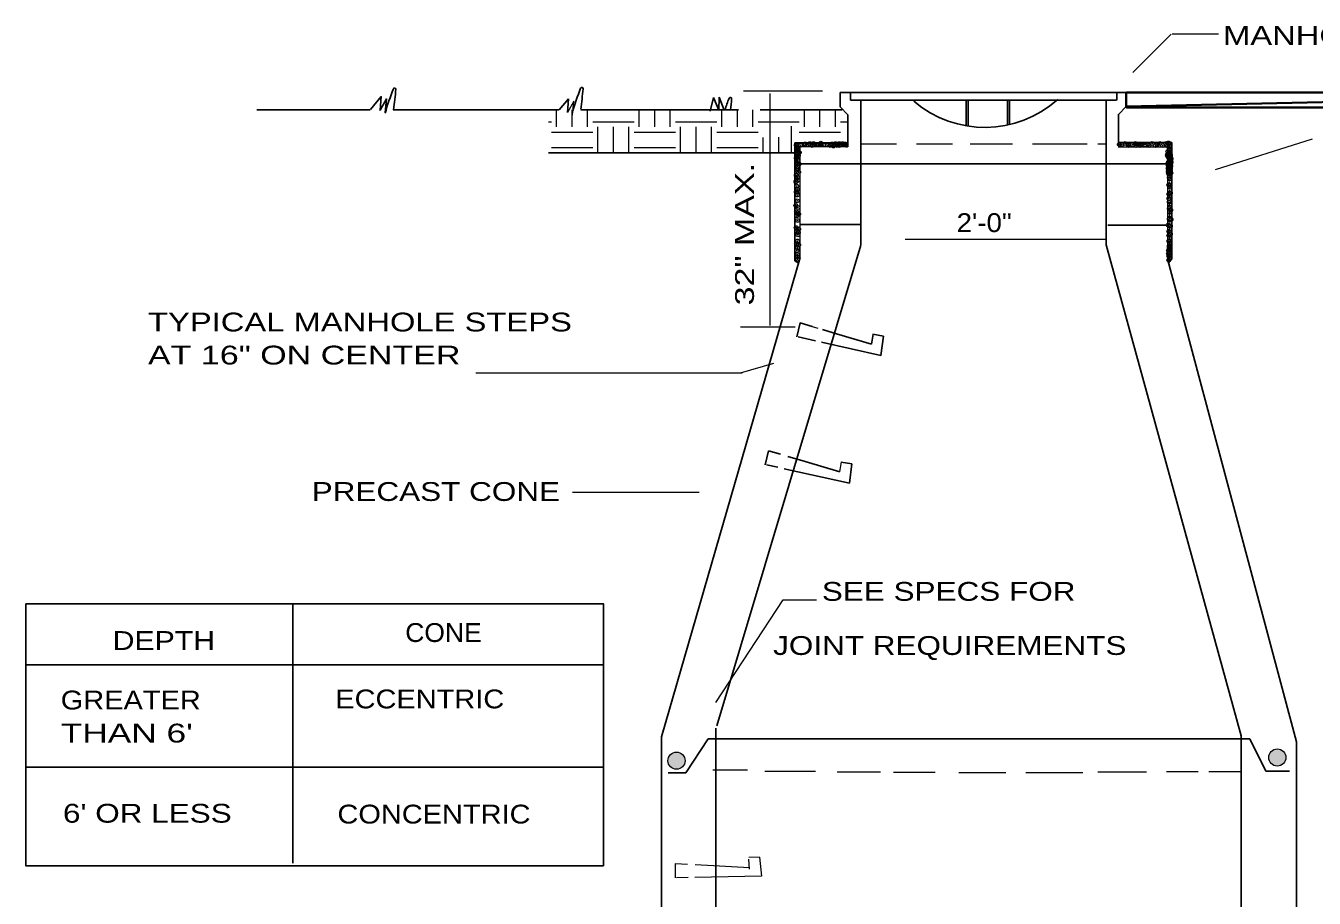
# Model space of a CAD drawing. Extents: x -66945 to 72351, y -57547 to 45981.
# Drawn here: x -66945 to 7903, y -4702 to 45981 of the extents above; entities that cross this region are included whole.
import ezdxf

# ---------------------------------------------------------------- set-up
doc = ezdxf.new("R2010")
doc.units = 0
doc.header["$LTSCALE"] = 440
doc.header["$PDMODE"] = 32
doc.header["$PDSIZE"] = 220
doc.layers.add('1', color=7, linetype='Continuous', lineweight=25)
doc.layers.add('63', color=7, linetype='Continuous', lineweight=13)

msp = doc.modelspace()

# ---------------------------------------------------------------- hatches: boundary and pattern name
at = {"layer": '1'}
for points in [[(-28645.6, 3288.3, 1), (-29641.4, 3288.3, 1)], [(6256.3, 3473.7, 1), (5260.5, 3473.7, 1)]]:
    msp.add_hatch(color=256, dxfattribs=at).paths.add_polyline_path(points)

# ---------------------------------------------------------------- linework, layer by layer
at = {"layer": '1', "lineweight": 13}
for p, q in [((-2626.5, 43267.6), (-399.8, 45490.8)), ((-354.4, 45513.9), (2347.7, 45513.9)), ((-20663.2, 42182.1), (-25252.1, 42182.1)), ((-23730, 42055.5), (-23730, 28561.2)), ((-19192.6, 38954.4), (-21979.1, 38954.4)), ((-21971.4, 38954.4), (-21971.4, 38385.3)), ((-3478.8, 38956.8), (-626.2, 38956.8)), ((-624.8, 38944), (-624.8, 32436)), ((7780, 39391.1), (2151.4, 37603.9)), ((-21971.3, 38478.3), (-21971.3, 32512)), ((-22257.6, 28467.8), (-25424.2, 28467.8)), ((-25428, 25819.1), (-23495.2, 26376.6)), ((-40807.7, 25824.5), (-25337.7, 25824.5)), ((-35176.6, 18878.9), (-27826.7, 18878.9)), ((-26859.2, 6659.8), (-22945.6, 12634.4))]:
    msp.add_line(p, q, dxfattribs=at)
at = {"layer": '1'}
for p, q in [((-19644.7, 42100.8), (-3703.4, 42100.8)), ((-19642.1, 42100.8), (-19642.1, 41265.5)), ((-19036, 41660.4), (-19036, 42100.1)), ((-3703.1, 42104.2), (-3007.8, 42104.2)), ((-3565, 42125.5), (-3565, 41661.8)), ((-35417.9, 41731.4), (-35953.6, 41103.1)), ((-35483.4, 40937.2), (-35417.9, 41731.4)), ((-26995.2, 41816.3), (-27187.8, 41013.3)), ((-26693.5, 41078.7), (-26995.2, 41816.3)), ((-26660, 41838.6), (-26693.5, 41078.7)), ((-26369.8, 41080.8), (-26660, 41838.6)), ((-19192.6, 40799.6), (-19643.5, 41270.2)), ((-19037.2, 41660.4), (-3588.1, 41660.4)), ((-18433.4, 41664.7), (-18433.4, 33252.3)), ((-12309.7, 41652.5), (-12309.7, 40191.6)), ((-12198.9, 41652.5), (-12198.9, 40191.6)), ((-9910.1, 41652.5), (-9910.1, 40247.4)), ((-9791.6, 41652.5), (-9791.6, 40247.4)), ((-4190.4, 41664.7), (-4190.4, 33252.3)), ((-46937.2, 41098.9), (-53515.7, 41098.9)), ((-35973.7, 41098.9), (-45593.9, 41098.9)), ((-25532.7, 41098.9), (-34697.2, 41098.9)), ((-19522.1, 41098.9), (-24275.1, 41098.9)), ((-19192.6, 40799.6), (-19192.6, 38954.4)), ((-19192.2, 39173.6), (-22270.4, 39173.6)), ((-22270.4, 39173.6), (-22270.4, 38713.2)), ((-369.8, 39205.5), (-3446.9, 39205.5)), ((-369.8, 39205.5), (-369.8, 32876.3)), ((-22332.5, 38606.2), (-36574, 38606.2)), ((-22270.4, 38754.3), (-22270.4, 32327.7)), ((-369.8, 38743.9), (-369.8, 32436)), ((-21966.6, 37952.2), (-617.5, 37952.2)), ((-21920.4, 34440.2), (-18475.7, 34440.2)), ((-4095.2, 34407.2), (-719.6, 34407.2)), ((-26795.6, 5305.4), (-18436.9, 33239.1)), ((-30022.8, 4672), (-21967.4, 32514.1)), ((-22270.4, 32327.7), (-22072.2, 32203.2)), ((-624.8, 32436), (6870.2, 4386.6)), ((-21077.7, 27678.4), (-22081.6, 27901.9)), ((-20660.5, 28329.7), (-19841.4, 28086)), ((-19841.4, 28086), (-17820.2, 27484.4)), ((-17820.2, 27484.4), (-17723.4, 28065.5)), ((-17118.9, 27946.8), (-17736.7, 28059)), ((-23982.9, 20479.5), (-23792.4, 21294)), ((-23792.4, 21294), (-23108.2, 21090.4)), ((-22684.8, 20964.3), (-21672.8, 20663.2)), ((-23252.1, 20332), (-23913, 20479.2)), ((-19095.7, 19406.4), (-22882.1, 20249.6)), ((-21672.8, 20663.2), (-19651.6, 20061.6)), ((-18950.3, 20524), (-19568.1, 20636.3)), ((-18950.3, 20524), (-19095.7, 19406.4)), ((-51423.8, 12401.8), (-51423.8, -2656.6)), ((-66942.5, 8859.9), (-33391.9, 8859.9)), ((-27305.3, 4548.5), (-28601.3, 2586.9)), ((-27305.3, 4562.7), (4155.1, 4562.7)), ((4155.1, 4562.7), (5082.5, 2686.1)), ((-66942.5, 2918.4), (-33391.9, 2918.4)), ((-28601.3, 2586.9), (-29631.7, 2586.9)), ((5082.5, 2686.1), (6475.5, 2686.1))]:
    msp.add_line(p, q, dxfattribs=at)
at = {"layer": '1', "lineweight": 35}
for p, q in [((-3031, 41292.3), (-3031, 42127.7)), ((-3007.8, 42104.2), (33765.6, 42104.2)), ((33765.6, 42104.2), (-3007.8, 42104.2))]:
    msp.add_line(p, q, dxfattribs=at)
for points in [[(33765.6, 41242.4), (-3007.8, 41242.4), (-3031, 41292.3), (-3031, 42127.7)], [(-3007.8, 42104.2), (33765.6, 42104.2), (-3031, 41292.3)], [(-3007.8, 41242.4), (33765.6, 41242.4), (33762, 41303.1)]]:
    msp.add_lwpolyline(points, dxfattribs=at)
at = {"layer": '1'}
for points in [[(-46069.7, 40924.5), (-45984.7, 41731.4), (-46359.2, 41069.3), (-46293.6, 41863.5), (-46926.7, 41110.4)], [(-3031, 41292.3), (-3473, 40829.5), (-3473, 39184.2)], [(-4187.7, 33260.1), (3665.8, 4740), (3665.8, -28889.7), (-26849.8, -28889.7), (-26849.8, 5174.2)], [(-22151.5, 27902.3), (-21961, 28716.8), (-21267.9, 28510.5)], [(-17118.9, 27946.8), (-17264.3, 26829.2), (-20722.2, 27599.2)], [(-66944.8, 12401.8), (-33391.9, 12401.8), (-33391.9, -2816), (-66942.5, -2816), (-66942.5, 12402.7)], [(-30022.8, 4672), (-30022.8, -32633.5), (6870.2, -32633.5), (6870.2, 4386.6)]]:
    msp.add_lwpolyline(points, dxfattribs=at)
at = {"layer": '1', "lineweight": 13}
for centre in [(-29143.5, 3288.3), (5758.4, 3473.7)]:
    msp.add_circle(centre, 497.9, dxfattribs=at)
at = {"layer": '1'}
for centre, radius, start, end in [((-27261.6, 35334), 19617.6, 159.12863, 163.49123), ((-45521.4, 42296.2), 75.6, 77.12711, 159.12863), ((-64992.7, 43956.8), 19617.6, 351.63355, 355.12559), ((-45521.4, 42296.2), 75.6, 355.12559, 77.12711), ((-16385.8, 35363.8), 19617.6, 159.12863, 163.49123), ((-34645.6, 42326.1), 75.6, 77.12711, 159.12863), ((-54117, 43986.6), 19617.6, 351.63355, 355.12559), ((-34645.6, 42326.1), 75.6, 355.12559, 77.12711), ((-7758.7, 34782), 19617.6, 159.12863, 161.21584), ((-26018.5, 41744.2), 75.6, 77.12711, 159.12863), ((-45489.9, 43404.8), 19617.6, 353.2499, 355.12559), ((-26018.5, 41744.2), 75.6, 355.12559, 77.12711), ((-11239.4, 46425.2), 6346.1, 229.57006, 311.93721)]:
    msp.add_arc(centre, radius, start, end, dxfattribs=at)
msp.add_point((-22008.3, 38618.4), dxfattribs=at)
at = {"layer": '63'}
for p, q in [((-35108.9, 41599.3), (-35483.4, 40937.2)), ((-35194, 40792.4), (-35108.9, 41599.3)), ((-36108.3, 40102.2), (-36108.3, 41098.9)), ((-35208.3, 40102.2), (-35208.3, 41098.9)), ((-34308.3, 40102.2), (-34308.3, 41098.9)), ((-31308.3, 40102.2), (-31308.3, 41098.9)), ((-30408.3, 40102.2), (-30408.3, 41098.9)), ((-29508.3, 40102.2), (-29508.3, 41098.9)), ((-26508.3, 40102.2), (-26508.3, 41098.9)), ((-25608.3, 40102.2), (-25608.3, 41098.9)), ((-24708.3, 40102.2), (-24708.3, 41098.9)), ((-21708.3, 40102.2), (-21708.3, 41098.9)), ((-20808.3, 40102.2), (-20808.3, 41098.9)), ((-19908.3, 40102.2), (-19908.3, 41098.9)), ((-36574, 40402.2), (-36408.3, 40402.2)), ((-36408.3, 39802.2), (-34008.3, 39802.2)), ((-34008.3, 40402.2), (-31608.3, 40402.2)), ((-33708.3, 38606.2), (-33708.3, 40102.2)), ((-32808.3, 38606.2), (-32808.3, 40102.2)), ((-31908.3, 38606.2), (-31908.3, 40102.2)), ((-31608.3, 39802.2), (-29208.3, 39802.2)), ((-29208.3, 40402.2), (-26808.3, 40402.2)), ((-28908.3, 38606.2), (-28908.3, 40102.2)), ((-28008.3, 38606.2), (-28008.3, 40102.2)), ((-27108.3, 38606.2), (-27108.3, 40102.2)), ((-26808.3, 39802.2), (-24408.3, 39802.2)), ((-24408.3, 40402.2), (-22008.3, 40402.2)), ((-22472.3, 38647.2), (-22472.3, 40143.2)), ((-22008.3, 39802.2), (-19608.3, 39802.2)), ((-19608.3, 40402.2), (-19192.6, 40402.2)), ((-24108.3, 38606.2), (-24108.3, 39484.3)), ((-23208.3, 38606.2), (-23208.3, 39506.1)), ((-19300, 38954.4), (-19206.3, 38954.4)), ((-19192.2, 39245.6), (-19192.2, 38940)), ((-18434.3, 39119.2), (-16362.9, 39119.2)), ((-15208.8, 39119.2), (-13108.9, 39119.2)), ((-12092.6, 39119.2), (-11977.2, 39119.2)), ((-11977.2, 39119.2), (-9622.6, 39119.2)), ((-8468.7, 39119.2), (-5283.5, 39119.2)), ((-4659.7, 39119.2), (-4191.2, 39119.2)), ((-4191.2, 39119.2), (-4187.1, 39119.2)), ((-3473, 39184.2), (-3473, 38955)), ((-36408.3, 38902.2), (-34008.3, 38902.2)), ((-31608.3, 38902.2), (-29208.3, 38902.2)), ((-26808.3, 38902.2), (-24408.3, 38902.2)), ((-15867.4, 33582.7), (-4211, 33582.7)), ((-369.8, 32436), (-564.7, 32216.7)), ((-21267.9, 28510.5), (-20933.8, 28411.1)), ((-19651.6, 20061.6), (-19554.8, 20642.7)), ((-22953.1, 12637.3), (-21017.4, 12637.3)), ((-27024.7, 2748.3), (-25020.8, 2748.3)), ((-24017.6, 2676.5), (-21059.4, 2676.5)), ((-19800.9, 2631.9), (-17285.3, 2631.9)), ((-16539.3, 2615.5), (-14116.8, 2615.5)), ((-12742.3, 2596), (-10016.1, 2596)), ((-8852.1, 2600.1), (-5543.6, 2600.1)), ((-4658.8, 2648.1), (-1839.6, 2648.1)), ((-674.2, 2651.7), (1165.8, 2651.7)), ((1780, 2660), (3684.5, 2660)), ((-29209.1, -2687.8), (-28496.3, -2726.4)), ((-29204.6, -3524.2), (-29209.1, -2687.8)), ((-28055.2, -2750.3), (-27000.9, -2807.5)), ((-27000.9, -2807.5), (-24895.1, -2921.6)), ((-24320.8, -2308.5), (-24947.8, -2343.3)), ((-24896.5, -3017.7), (-24937.8, -2430)), ((-24320.8, -2308.5), (-24201.9, -3429.2)), ((-28459.6, -3497.4), (-29136.5, -3508.3)), ((-24201.9, -3429.2), (-28080.5, -3491.4))]:
    msp.add_line(p, q, dxfattribs=at)
for p in [(-22193.6, 39045), (-22142.7, 39027.5), (-22111, 38931.4), (-22079.2, 38852.7), (-21929.7, 39044.4), (-21664.3, 39109.6), (-21482.2, 39054), (-21401.2, 39137.4), (-21259.6, 39026.2), (-21178.7, 39137.4), (-20996.6, 39081.8), (-20895.4, 39054), (-20755.3, 39070.4), (-20753.7, 39165.2), (-20591.9, 39054), (-20349.1, 39054), (-20207.4, 39026.2), (-20106.2, 39109.6), (-20025.3, 38998.4), (-19903.9, 39137.4), (-19802.7, 39026.2), (-19782.5, 39109.6), (-19681.3, 39137.4), (-19681.3, 39026.2), (-19499.2, 39137.4), (-19418.3, 39054), (-19377.8, 39109.6), (-19337.3, 39109.6), (-3417.3, 39084.8), (-3269.3, 39084.8), (-3078.9, 39143), (-2888.6, 39113.9), (-2888.6, 39026.7), (-2655.9, 39084.8), (-2486.7, 39143), (-2444.4, 39026.7), (-2317.5, 39113.9), (-2211.7, 39026.7), (-2106, 39113.9), (-1936.7, 39055.8), (-1746.4, 39113.9), (-1704.1, 39026.7), (-1513.7, 39143), (-1323.4, 39026.7), (-1217.6, 39084.8), (-1069.5, 39143), (-900.3, 39026.7), (-710, 39143), (-604.2, 38997.6), (-561.9, 39172), (-561.9, 39113.9), (-519.6, 38852.3), (-477.3, 38968.6), (-22193.6, 38590.6), (-22187.2, 38284.7), (-22146, 38317.6), (-22136.4, 38756.6), (-22129.7, 38562.8), (-22098.2, 38782.8), (-22091.9, 38162.3), (-22060.1, 38442), (-625.4, 38503.6), (-625.4, 38416.4), (-604.2, 38678), (-549.7, 38341.1), (-549.7, 38079.6), (-540.8, 38590.8), (-540.8, 38474.5), (-528.6, 38253.9), (-519.6, 38765.1), (-498.5, 38183.9), (-477.3, 38358.3), (-465.4, 38398.9), (-456.7, 38474.5), (-448, 38339.1), (-436.4, 38164), (-419, 38251.6), (-22166.3, 38039.6), (-22166.3, 37594.8), (-22142.7, 37943.9), (-22117.3, 37672.9), (-22105.6, 37789.4), (-22048.7, 37478.7), (-22028.5, 37951.2), (-584.2, 37710.1), (-583.1, 38009.5), (-583.1, 37864.2), (-566.8, 37427.4), (-561.9, 37602.6), (-561.9, 37544.5), (-561.9, 37486.4), (-540.8, 37806), (-540.8, 37718.9), (-540.8, 37370.1), (-532.1, 37925.1), (-506, 37626.5), (-503.1, 37427.4), (-474.1, 37964.9), (-456.2, 37689.8), (-456.2, 37573.5), (-448, 37897.2), (-448, 37479.2), (-430.6, 37821.6), (-427.7, 37427.4), (-413.2, 38048.5), (-22205.4, 36924.9), (-22186.5, 37289.1), (-22148.6, 36664.7), (-22091.9, 37166.1), (-22089.2, 37006.1), (-540.8, 36730.7), (-519.6, 37166.7), (-498.5, 37253.8), (-498.5, 36905.1), (-477.3, 36701.6), (-22186.5, 36326.5), (-22129.7, 36482.6), (-22129.7, 36144.4), (-22089.2, 36339), (-540.8, 36207.6), (-540.8, 35946), (-498.5, 36440.1), (-477.3, 36091.3), (-456.2, 36265.7), (-22210.6, 35532.9), (-22170.1, 35171.5), (-22129.7, 35810.8), (-22089.2, 35421.7), (-22089.2, 35115.9), (-519.6, 35742.5), (-519.6, 35364.7), (-498.5, 35626.3), (-498.5, 35161.3), (-435, 35277.5), (-22149.9, 34949.1), (-22109.4, 34671.1), (-22048.7, 35032.5), (-583.1, 34405.6), (-519.6, 34754.4), (-498.5, 34986.9), (-498.5, 34521.9), (-456.2, 34347.5), (-413.9, 34725.3), (-22190.4, 34254.2), (-22149.9, 34031.8), (-22089.2, 33837.2), (-22069, 33976.2), (-22048.7, 34170.8), (-540.8, 34027.8), (-540.8, 33795.3), (-498.5, 34173.1), (-477.3, 33650), (-456.2, 33882.5), (-22170.1, 33309.1), (-22149.9, 32919.9), (-22109.4, 33475.8), (-22109.4, 33086.7), (-22048.7, 33253.5), (-561.9, 32923.4), (-540.8, 33475.6), (-519.6, 33185), (-519.6, 33068.7), (-498.5, 33359.3), (-498.5, 33301.2), (-498.5, 32952.5), (-22129.7, 32558.5), (-22109.4, 32697.5), (-22109.4, 32419.6), (-561.9, 32749), (-540.8, 32603.7), (-540.8, 32371.2), (-498.5, 32807.1), (-498.5, 32632.8), (-477.3, 32487.4)]:
    msp.add_point(p, dxfattribs=at)

# ---------------------------------------------------------------- texts
at = {"layer": '1'}
for s, width, p in [('MANHOLE RING & COVER', 1.3, (2606.2, 44870.8)), ('2\'-0"', 1.1, (-12872.6, 33996.6)), ('TYPICAL MANHOLE STEPS', 1.3, (-59843.4, 28223.4)), ('AT 16" ON CENTER', 1.35, (-59843.4, 26303.4)), ('PRECAST CONE ', 1.25, (-50336.5, 18377.5)), ('SEE SPECS FOR', 1.25, (-20701.2, 12575.1)), ('CONE', 1.05, (-44900, 10184.6)), ('DEPTH', 1.2, (-61896.2, 9720.8)), ('JOINT REQUIREMENTS', 1.25, (-23531.3, 9431.1)), ('GREATER', 1.15, (-64912.6, 6263.2)), ('ECCENTRIC', 1.15, (-48965, 6326.1)), ("THAN 6'", 1.4, (-64912.6, 4343.2)), ("6' OR LESS", 1.25, (-64783.4, -313.5)), ('CONCENTRIC', 1.15, (-48838.6, -362))]:
    msp.add_text(s, height=1094, dxfattribs=dict(at, width=width)).set_placement(p)
at = {"layer": '1', "width": 1.35}
msp.add_text('32" MAX.', height=1094, rotation=90, dxfattribs=at).set_placement((-24644.3, 29737.3))

doc.saveas('drawing.dxf')
